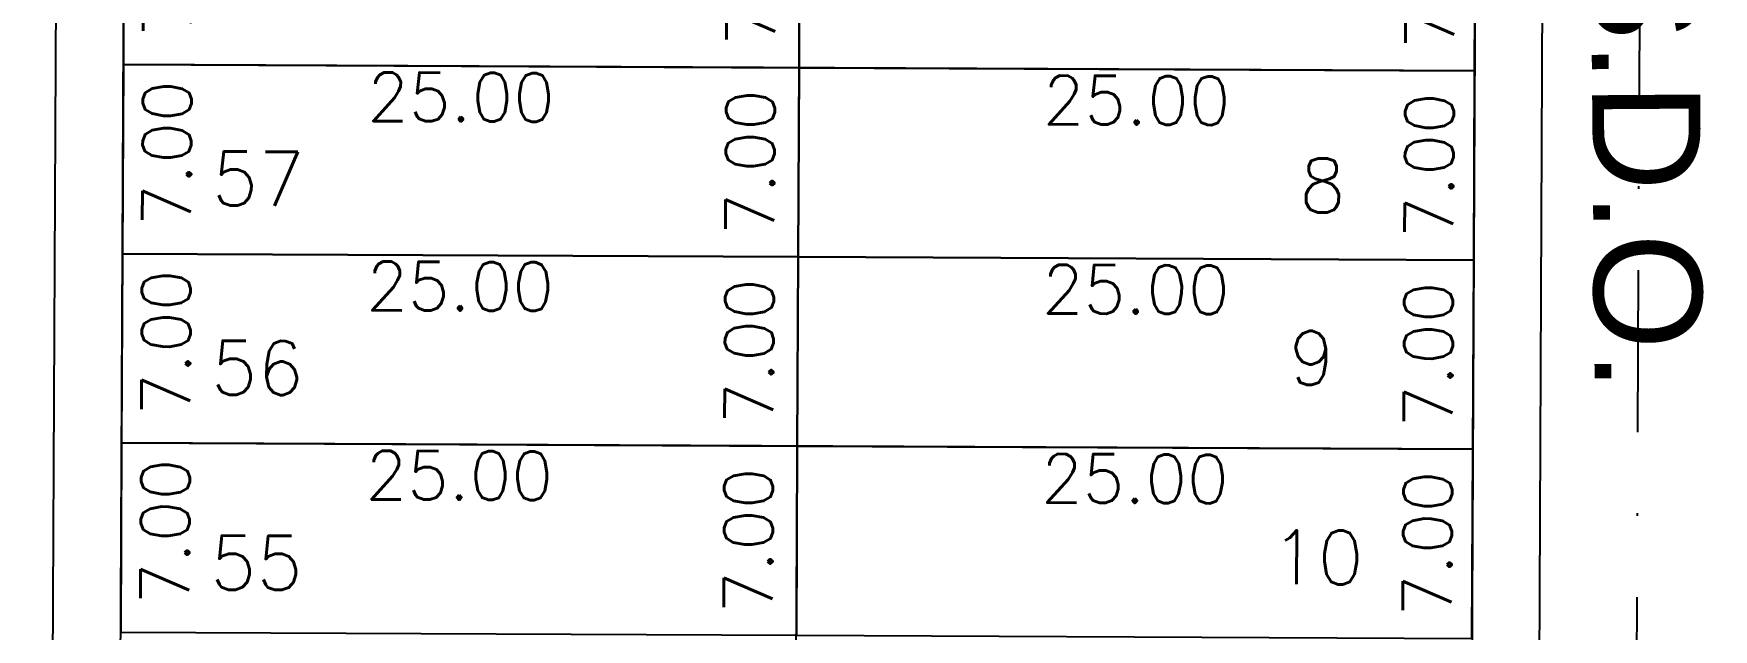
# Model space of a CAD drawing. Header units: millimetres. Extents: x -4430026 to 4783824, y 584 to 9593110.
# Drawn here: x 1752.7 to 1814.8, y 1665.7 to 1687.7 of the extents above; entities that cross this region are included whole.
import ezdxf
from ezdxf.enums import TextEntityAlignment as Align

# ---------------------------------------------------------------- set-up
doc = ezdxf.new("R2010")
doc.units = ezdxf.units.MM
doc.linetypes.add('DASHDOT', pattern=[1, 0.5, -0.25, 0, -0.25])
doc.linetypes.add('HIDDEN2', pattern=[0.1875, 0.125, -0.0625])
for name, color, linetype in [('boundary filipe', 6, 'Continuous'), ('BOUNDARY LOTES', 2, 'Continuous'), ('Calçada', 1, 'Continuous'), ('Cota', 8, 'Continuous'), ('COTAS', 8, 'Continuous'), ('Lotes', 2, 'Continuous'), ('Nomes de Ruas', 3, 'Continuous'), ('Numero de lotes', 5, 'Continuous'), ('Projeção', 8, 'HIDDEN2'), ('QUADRA', 4, 'Continuous')]:
    doc.layers.add(name, color=color, linetype=linetype)
doc.styles.add('arcad1', font='romans.shx')
doc.styles.add('ARIAL', font='arial.ttf', dxfattribs={"height": 0.25})
doc.styles.add('ROMANS', font='romans.shx')
doc.dimstyles.new('BOLA100', dxfattribs={"dimscale": 0, "dimtxt": 1.9, "dimasz": 0.18, "dimexe": 0.18, "dimexo": 0.063, "dimgap": 0, "dimtad": 1, "dimzin": 4, "dimdsep": 46, "dimtxsty": 'ROMANS', "dimcen": 0.09, "dimse1": 1, "dimse2": 1, "dimsd1": 1, "dimsd2": 1, "dimclrt": 256, "dimaunit": 1, "dimadec": 4, "dimazin": 0, "dimtfac": 1.2, "dimtix": 1, "dimtmove": 2, "dimatfit": 3, "dimfxl": 1, "dimtvp": 2, "dimtolj": 1, "dimtzin": 4, "dimarcsym": 0})
doc.dimstyles.get("Standard").update_dxf_attribs({"dimtxt": 0.18, "dimasz": 0.18, "dimexe": 0.18, "dimexo": 0.0625, "dimgap": 0.09, "dimtad": 0, "dimtih": 1, "dimtoh": 1, "dimdec": 4, "dimzin": 0, "dimdsep": 46, "dimtxsty": 'Standard', "dimcen": 0.09, "dimadec": 0, "dimazin": 0, "dimtfac": 1, "dimtdec": 4, "dimtofl": 0, "dimtmove": 0, "dimatfit": 3, "dimfxl": 1, "dimtolj": 1, "dimtzin": 0, "dimarcsym": 0})

# ---------------------------------------------------------------- blocks, each defined once
blk = doc.blocks.new('*D14065')
at = {"layer": 'DEFPOINTS', "color": 0, "linetype": 'ByBlock'}
for p in [(1812.260231825469, 1724.038273362053), (1811.215863001477, 1503.576892318894), (1814.815822620473, 1503.559838603745)]:
    blk.add_point(p, dxfattribs=at)
at = {"layer": 'COTAS', "linetype": 'ByBlock', "insert": (1809.61592508496, 1613.817635750049), "char_height": 1.9, "attachment_point": 5, "rotation": 89.72858067937132, "style": 'ROMANS'}
blk.add_mtext('\\A1;220.46', dxfattribs=at)
blk = doc.blocks.new('*D11468')
at = {"layer": 'DEFPOINTS', "color": 0}
for p in [(1780.886452345211, 1693.459797604386), (1780.853292343601, 1686.459876146663), (1807.918770506413, 1686.331661665273)]:
    blk.add_point(p, dxfattribs=at)
at = {"layer": 'Cota', "color": 41, "insert": (1804.33539090039, 1689.848676109248), "char_height": 1.8, "attachment_point": 5, "rotation": 89.72858067901326, "style": 'ROMANS'}
blk.add_mtext('\\A1;7.00', dxfattribs=at)
blk = doc.blocks.new('*D11469')
at = {"layer": 'DEFPOINTS', "color": 0}
for p in [(1758.135424203012, 1693.790443204227), (1758.102264201238, 1686.790521746505), (1761.210239137382, 1686.77579865925)]:
    blk.add_point(p, dxfattribs=at)
at = {"layer": 'Cota', "color": 41, "insert": (1757.62685953144, 1690.29281310331), "char_height": 1.8, "attachment_point": 5, "rotation": 89.72858067767697, "style": 'ROMANS'}
blk.add_mtext('\\A1;7.00', dxfattribs=at)
blk = doc.blocks.new('*D11470')
at = {"layer": 'DEFPOINTS', "color": 0}
for p in [(1755.758161456579, 1693.578835249504), (1755.725001454969, 1686.578913791781), (1782.79047961778, 1686.450699310393)]:
    blk.add_point(p, dxfattribs=at)
at = {"layer": 'Cota', "color": 41, "insert": (1779.207100011756, 1689.967713754368), "char_height": 1.8, "attachment_point": 5, "rotation": 89.72858067901697, "style": 'ROMANS'}
blk.add_mtext('\\A1;7.00', dxfattribs=at)
blk = doc.blocks.new('*D11471')
at = {"layer": 'DEFPOINTS', "color": 0}
for p in [(1755.98214424959, 1686.5776956559), (1780.981863740254, 1686.459267078726), (1780.959381856319, 1681.713446387418)]:
    blk.add_point(p, dxfattribs=at)
at = {"layer": 'Cota', "color": 41, "insert": (1768.476575826101, 1685.372620282834), "char_height": 1.8, "attachment_point": 5, "rotation": 359.72858067901564, "style": 'ROMANS'}
blk.add_mtext('\\A1;25.00', dxfattribs=at)
blk = doc.blocks.new('*D11472')
at = {"layer": 'DEFPOINTS', "color": 0}
for p in [(1780.981863740254, 1686.459267078726), (1805.981583232204, 1686.340838501544), (1805.95910134827, 1681.595017810237)]:
    blk.add_point(p, dxfattribs=at)
at = {"layer": 'Cota', "color": 41, "insert": (1793.476295317408, 1685.254191705656), "char_height": 1.8, "attachment_point": 5, "rotation": 359.7285806790188, "style": 'ROMANS'}
blk.add_mtext('\\A1;25.00', dxfattribs=at)
blk = doc.blocks.new('*D11473')
at = {"layer": 'DEFPOINTS', "color": 0}
for p in [(1780.8532923436, 1686.459876146663), (1780.82013234199, 1679.459954688939), (1807.885610504801, 1679.331740207551)]:
    blk.add_point(p, dxfattribs=at)
at = {"layer": 'Cota', "color": 41, "insert": (1804.302230898777, 1682.848754651527), "char_height": 1.8, "attachment_point": 5, "rotation": 89.72858067901697, "style": 'ROMANS'}
blk.add_mtext('\\A1;7.00', dxfattribs=at)
blk = doc.blocks.new('*D11474')
at = {"layer": 'DEFPOINTS', "color": 0}
for p in [(1758.102264201401, 1686.790521746504), (1758.069104199627, 1679.790600288782), (1761.177079135772, 1679.775877201527)]:
    blk.add_point(p, dxfattribs=at)
at = {"layer": 'Cota', "color": 41, "insert": (1757.59369952983, 1683.292891645586), "char_height": 1.8, "attachment_point": 5, "rotation": 89.72858067767321, "style": 'ROMANS'}
blk.add_mtext('\\A1;7.00', dxfattribs=at)
blk = doc.blocks.new('*D11475')
at = {"layer": 'DEFPOINTS', "color": 0}
for p in [(1755.725001454969, 1686.578913791781), (1755.691841453358, 1679.578992334059), (1782.757319616171, 1679.450777852669)]:
    blk.add_point(p, dxfattribs=at)
at = {"layer": 'Cota', "color": 41, "insert": (1779.173940010148, 1682.967792296644), "char_height": 1.8, "attachment_point": 5, "rotation": 89.72858067901326, "style": 'ROMANS'}
blk.add_mtext('\\A1;7.00', dxfattribs=at)
blk = doc.blocks.new('*D11476')
at = {"layer": 'DEFPOINTS', "color": 0}
for p in [(1755.948984247977, 1679.577774198178), (1780.948703738641, 1679.459345621003), (1780.926221854706, 1674.713524929694)]:
    blk.add_point(p, dxfattribs=at)
at = {"layer": 'Cota', "color": 41, "insert": (1768.443415824488, 1678.372698825111), "char_height": 1.8, "attachment_point": 5, "rotation": 359.72858067901456, "style": 'ROMANS'}
blk.add_mtext('\\A1;25.00', dxfattribs=at)
blk = doc.blocks.new('*D11477')
at = {"layer": 'DEFPOINTS', "color": 0}
for p in [(1780.948703738641, 1679.459345621003), (1805.948423230592, 1679.340917043821), (1805.925941346657, 1674.595096352514)]:
    blk.add_point(p, dxfattribs=at)
at = {"layer": 'Cota', "color": 41, "insert": (1793.443135315796, 1678.254270247932), "char_height": 1.8, "attachment_point": 5, "rotation": 359.7285806790188, "style": 'ROMANS'}
blk.add_mtext('\\A1;25.00', dxfattribs=at)
blk = doc.blocks.new('*D11478')
at = {"layer": 'DEFPOINTS', "color": 0}
for p in [(1780.820132341989, 1679.45995468894), (1780.786972340378, 1672.460033231217), (1807.852450503191, 1672.331818749828)]:
    blk.add_point(p, dxfattribs=at)
at = {"layer": 'Cota', "color": 41, "insert": (1804.269070897167, 1675.848833193802), "char_height": 1.8, "attachment_point": 5, "rotation": 89.72858067901326, "style": 'ROMANS'}
blk.add_mtext('\\A1;7.00', dxfattribs=at)
blk = doc.blocks.new('*D11479')
at = {"layer": 'DEFPOINTS', "color": 0}
for p in [(1758.069104199789, 1679.790600288781), (1758.035944198015, 1672.790678831058), (1761.14391913416, 1672.775955743803)]:
    blk.add_point(p, dxfattribs=at)
at = {"layer": 'Cota', "color": 41, "insert": (1757.560539528218, 1676.292970187863), "char_height": 1.8, "attachment_point": 5, "rotation": 89.72858067767697, "style": 'ROMANS'}
blk.add_mtext('\\A1;7.00', dxfattribs=at)
blk = doc.blocks.new('*D11480')
at = {"layer": 'DEFPOINTS', "color": 0}
for p in [(1755.691841453356, 1679.578992334058), (1755.658681451746, 1672.579070876335), (1782.724159614557, 1672.450856394946)]:
    blk.add_point(p, dxfattribs=at)
at = {"layer": 'Cota', "color": 41, "insert": (1779.140780008533, 1675.967870838922), "char_height": 1.8, "attachment_point": 5, "rotation": 89.72858067901697, "style": 'ROMANS'}
blk.add_mtext('\\A1;7.00', dxfattribs=at)
blk = doc.blocks.new('*D11481')
at = {"layer": 'DEFPOINTS', "color": 0}
for p in [(1755.915824246369, 1672.577852740455), (1780.915543737033, 1672.45942416328), (1780.893061853098, 1667.713603471972)]:
    blk.add_point(p, dxfattribs=at)
at = {"layer": 'Cota', "color": 41, "insert": (1768.41025582288, 1671.372777367388), "char_height": 1.8, "attachment_point": 5, "rotation": 359.72858067901564, "style": 'ROMANS'}
blk.add_mtext('\\A1;25.00', dxfattribs=at)
blk = doc.blocks.new('*D11482')
at = {"layer": 'DEFPOINTS', "color": 0}
for p in [(1780.915543737033, 1672.45942416328), (1805.915263228984, 1672.340995586098), (1805.892781345049, 1667.595174894791)]:
    blk.add_point(p, dxfattribs=at)
at = {"layer": 'Cota', "color": 41, "insert": (1793.409975314187, 1671.25434879021), "char_height": 1.8, "attachment_point": 5, "rotation": 359.7285806790188, "style": 'ROMANS'}
blk.add_mtext('\\A1;25.00', dxfattribs=at)
blk = doc.blocks.new('*D11483')
at = {"layer": 'DEFPOINTS', "color": 0}
for p in [(1780.786972340379, 1672.460033231217), (1780.753812338769, 1665.460111773493), (1807.81929050158, 1665.331897292105)]:
    blk.add_point(p, dxfattribs=at)
at = {"layer": 'Cota', "color": 41, "insert": (1804.235910895556, 1668.848911736081), "char_height": 1.8, "attachment_point": 5, "rotation": 89.72858067901697, "style": 'ROMANS'}
blk.add_mtext('\\A1;7.00', dxfattribs=at)
blk = doc.blocks.new('*D11484')
at = {"layer": 'DEFPOINTS', "color": 0}
for p in [(1758.035944198181, 1672.790678831057), (1758.002784196406, 1665.790757373335), (1761.110759132551, 1665.77603428608)]:
    blk.add_point(p, dxfattribs=at)
at = {"layer": 'Cota', "color": 41, "insert": (1757.52737952661, 1669.29304873014), "char_height": 1.8, "attachment_point": 5, "rotation": 89.72858067767325, "style": 'ROMANS'}
blk.add_mtext('\\A1;7.00', dxfattribs=at)
blk = doc.blocks.new('*D11485')
at = {"layer": 'DEFPOINTS', "color": 0}
for p in [(1755.658681451748, 1672.579070876335), (1755.625521450138, 1665.579149418612), (1782.69099961295, 1665.450934937222)]:
    blk.add_point(p, dxfattribs=at)
at = {"layer": 'Cota', "color": 41, "insert": (1779.107620006926, 1668.967949381197), "char_height": 1.8, "attachment_point": 5, "rotation": 89.72858067901326, "style": 'ROMANS'}
blk.add_mtext('\\A1;7.00', dxfattribs=at)
blk = doc.blocks.new('*D8598')
at = {"layer": 'DEFPOINTS', "color": 0, "linetype": 'ByBlock'}
for p in [(1812.260231825469, 1724.038273362053), (1811.215863001477, 1503.576892318894), (1814.815822620473, 1503.559838603745)]:
    blk.add_point(p, dxfattribs=at)
at = {"layer": 'COTAS', "linetype": 'ByBlock', "insert": (1809.61592508496, 1613.817635750049), "char_height": 1.9, "attachment_point": 5, "rotation": 89.72858067937132, "style": 'ROMANS'}
blk.add_mtext('\\A1;220.46', dxfattribs=at)

msp = doc.modelspace()

# ---------------------------------------------------------------- linework, layer by layer
at = {"layer": 'boundary filipe', "elevation": 2.439200347918005}
msp.add_lwpolyline([(1755.142584094365, 1509.350468476533), (1756.111358139751, 1713.854144341558), (1806.110797122328, 1713.617287197159), (1805.14452445879, 1509.641640978669), (1755.142584082119, 1509.350468476591)], dxfattribs=at)
at = {"layer": 'BOUNDARY LOTES', "elevation": 2.439200347918005}
for points in [[(1781.015023741946, 1693.459188536448), (1773.015113504146, 1693.497085681147), (1765.015203266752, 1693.534982825846), (1756.015304251097, 1693.577617112167), (1755.982144249461, 1686.577695655901), (1780.981863740359, 1686.459267078726)], [(1806.014743233822, 1693.340759960724), (1797.014844216344, 1693.383394247054), (1789.014933979581, 1693.421291391749), (1781.015023741946, 1693.459188536451), (1780.981863740363, 1686.459267078726), (1805.981583232234, 1686.340838501546)], [(1780.981863740363, 1686.459267078724), (1755.982144249462, 1686.577695655901), (1755.948984247818, 1679.577774198179), (1780.948703738781, 1679.459345621001)], [(1805.98158323223, 1686.340838501544), (1780.981863740361, 1686.459267078724), (1780.948703738778, 1679.459345621003), (1805.948423230648, 1679.340917043823)], [(1780.948703738783, 1679.459345621003), (1755.948984247818, 1679.577774198179), (1755.915824246174, 1672.577852740455), (1780.9155437372, 1672.459424163278)], [(1805.94842323065, 1679.340917043823), (1780.948703738781, 1679.459345621003), (1780.9155437372, 1672.459424163279), (1805.915263229069, 1672.340995586098)], [(1780.915543737199, 1672.459424163279), (1755.915824246176, 1672.577852740455), (1755.882664244531, 1665.577931282734), (1780.882383735615, 1665.459502705558)], [(1805.915263229065, 1672.340995586099), (1780.915543737199, 1672.459424163279), (1780.882383735613, 1665.459502705556), (1805.882103227482, 1665.341074128376)]]:
    msp.add_lwpolyline(points, close=True, dxfattribs=at)
at = {"layer": 'Calçada'}
for p, q in [((1752.659368168434, 1512.899429306709, 2.439200347918005), (1753.594806191368, 1710.366026471143, 2.439200347918005)), ((1807.660902238337, 1513.092991941396, 2.439200347918005), (1808.594189071648, 1710.105483609925, 2.439200347918005))]:
    msp.add_line(p, q, dxfattribs=at)
at = {"layer": 'Lotes'}
for p, q in [((1780.143554276877, 1509.496054727666, 2.439200347918005), (1781.111077630437, 1713.735715769362, 2.439200347918005)), ((1805.981583232234, 1686.340838501544, 2.439200347918005), (1755.982144249426, 1686.577695655902, 2.439200347918005)), ((1805.948423230647, 1679.340917043823, 2.439200347918005), (1755.948984247816, 1679.577774198179, 2.439200347918005)), ((1805.915263229065, 1672.340995586098, 2.439200347918005), (1755.915824246171, 1672.577852740455, 2.439200347918005))]:
    msp.add_line(p, q, dxfattribs=at)
at = {"layer": 'Projeção', "linetype": 'DASHDOT', "ltscale": 12}
msp.add_line((1811.215863001485, 1503.576892318891, 2.439200347918005), (1813.303517609963, 1944.271029824121, 2.439200347918005), dxfattribs=at)
at = {"layer": 'QUADRA', "elevation": 2.439200347918005}
msp.add_lwpolyline([(1755.142584094365, 1509.350468476533), (1756.111358139751, 1713.854144341558), (1806.110797122328, 1713.617287197159), (1805.14452445879, 1509.641640978669), (1755.142584082119, 1509.350468476591)], dxfattribs=at)

# ---------------------------------------------------------------- texts
at = {"layer": 'Nomes de Ruas', "style": 'ARIAL', "oblique": 0.0944121586200479, "width": 0.9966188358766263}
msp.add_text('RUA  4 - S.D.O.', height=3.999238472688459, rotation=270.5032382718124, dxfattribs=at).set_placement((1810.077036582172, 1714.048513049315, 2.439200347918005))
msp.add_text('RUA  4 - S.D.O.', height=3.999238472688459, rotation=270.5032382718124, dxfattribs=at).set_placement((1810.077036582172, 1714.048513049315, 2.439200347918005))
at = {"layer": 'Numero de lotes', "style": 'arcad1'}
for s, rotation, p in [('57', 359.7285806701564, (1760.974958998425, 1682.353000217704, 2.439200347918005)), ('8', 359.7285806691143, (1800.352498136382, 1682.106621152679, 2.439200347918005)), ('9', 359.7285806691143, (1799.960329750201, 1675.721867843029, 2.439200347918005)), ('56', 359.7285806701564, (1760.941798996882, 1675.35307875998, 2.439200347918005)), ('55', 359.7285806701564, (1760.907627722015, 1668.13968224821, 2.439200347918005)), ('10', 359.7285806691143, (1800.164267436669, 1668.341809635457, 2.439200347918005))]:
    msp.add_text(s, height=2, rotation=rotation, dxfattribs=at).set_placement(p, align=Align.MIDDLE_CENTER)

# ---------------------------------------------------------------- dimensions: what is measured, and where the dimension line sits
at = {"layer": 'Cota'}
for p1, p2, distance, picture, middle in [((1758.135424203012, 1693.790443204227, 2.439200347918005), (1758.102264201238, 1686.790521746505, 2.439200347918005), 3.1080098090251407, '*D11469', (1757.62685953144, 1690.29281310331, 2.439200347918005)), ((1755.758161456579, 1693.578835249504, 2.439200347918005), (1755.725001454968, 1686.578913791781, 2.439200347918005), 27.065781849687866, '*D11470', (1779.207100011756, 1689.967713754368, 2.439200347918005)), ((1780.886452345211, 1693.459797604386, 2.439200347918005), (1780.8532923436, 1686.459876146663, 2.439200347918005), 27.065781849688786, '*D11468', (1804.33539090039, 1689.848676109248, 2.439200347918005)), ((1755.725001454968, 1686.578913791781, 2.439200347918005), (1755.691841453358, 1679.578992334058, 2.439200347918005), 27.065781849688776, '*D11475', (1779.173940010148, 1682.967792296644, 2.439200347918005)), ((1755.98214424959, 1686.577695655901, 2.439200347918005), (1780.981863740254, 1686.459267078726, 2.439200347918005), -4.7458739415574325, '*D11471', (1768.476575826101, 1685.372620282834, 2.439200347918005)), ((1758.102264201402, 1686.790521746504, 2.439200347918005), (1758.069104199627, 1679.790600288782, 2.439200347918005), 3.108009809026277, '*D11474', (1757.59369952983, 1683.292891645586, 2.439200347918005)), ((1780.8532923436, 1686.459876146663, 2.439200347918005), (1780.82013234199, 1679.459954688939, 2.439200347918005), 27.06578184968673, '*D11473', (1804.302230898777, 1682.848754651527, 2.439200347918005)), ((1755.691841453356, 1679.578992334058, 2.439200347918005), (1755.658681451746, 1672.579070876334, 2.439200347918005), 27.065781849686957, '*D11480', (1779.140780008533, 1675.967870838922, 2.439200347918005)), ((1755.948984247978, 1679.577774198178, 2.439200347918005), (1780.948703738641, 1679.459345621003, 2.439200347918005), -4.745873941558341, '*D11476', (1768.443415824488, 1678.372698825111, 2.439200347918005)), ((1758.069104199789, 1679.790600288781, 2.439200347918005), (1758.035944198015, 1672.790678831058, 2.439200347918005), 3.108009809026277, '*D11479', (1757.560539528218, 1676.292970187863, 2.439200347918005)), ((1780.820132341988, 1679.459954688939, 2.439200347918005), (1780.786972340377, 1672.460033231217, 2.439200347918005), 27.065781849689913, '*D11478', (1804.269070897167, 1675.848833193802, 2.439200347918005)), ((1758.035944198181, 1672.790678831057, 2.439200347918005), (1758.002784196406, 1665.790757373335, 2.439200347918005), 3.1080098090262784, '*D11484', (1757.52737952661, 1669.29304873014, 2.439200347918005)), ((1755.658681451747, 1672.579070876334, 2.439200347918005), (1755.625521450137, 1665.579149418611, 2.439200347918005), 27.06578184968878, '*D11485', (1779.107620006926, 1668.967949381197, 2.439200347918005)), ((1755.915824246369, 1672.577852740455, 2.439200347918005), (1780.915543737033, 1672.45942416328, 2.439200347918005), -4.745873941557203, '*D11481', (1768.41025582288, 1671.372777367388, 2.439200347918005)), ((1780.786972340379, 1672.460033231217, 2.439200347918005), (1780.753812338769, 1665.460111773493, 2.439200347918005), 27.065781849686957, '*D11483', (1804.235910895556, 1668.848911736081, 2.439200347918005))]:
    dim = msp.add_aligned_dim(p1=p1, p2=p2, distance=distance, dimstyle='Standard', override={"dimtxt": 1.8, "dimexo": 0.063, "dimgap": 0, "dimtih": 0, "dimtoh": 0, "dimdec": 2, "dimzin": 4, "dimtxsty": 'ROMANS', "dimse1": 1, "dimse2": 1, "dimsd1": 1, "dimsd2": 1, "dimclrt": 41, "dimtfac": 1.2, "dimtdec": 2, "dimtix": 1, "dimtofl": 1, "dimtmove": 2, "dimfxl": 0.18, "dimfxlon": 1, "dimtvp": 2, "dimtzin": 4}, dxfattribs=at)
    dim.commit()
    dim.dimension.update_dxf_attribs({"geometry": picture, "text_midpoint": middle})
for base, p1, p2, picture, middle in [((1805.95910134827, 1681.595017810237, 2.439200347918005), (1780.981863740254, 1686.459267078726, 2.439200347918005), (1805.981583232204, 1686.340838501544, 2.439200347918005), '*D11472', (1793.476295317408, 1685.254191705656, 2.439200347918005)), ((1805.925941346657, 1674.595096352514, 2.439200347918005), (1780.948703738641, 1679.459345621003, 2.439200347918005), (1805.948423230592, 1679.340917043821, 2.439200347918005), '*D11477', (1793.443135315796, 1678.254270247932, 2.439200347918005)), ((1805.892781345049, 1667.595174894791, 2.439200347918005), (1780.915543737033, 1672.45942416328, 2.439200347918005), (1805.915263228984, 1672.340995586098, 2.439200347918005), '*D11482', (1793.409975314187, 1671.25434879021, 2.439200347918005))]:
    dim = msp.add_linear_dim(base=base, p1=p1, p2=p2, angle=179.7285806790188, dimstyle='Standard', override={"dimtxt": 1.8, "dimexo": 0.063, "dimgap": 0, "dimtih": 0, "dimtoh": 0, "dimdec": 2, "dimzin": 4, "dimtxsty": 'ROMANS', "dimse1": 1, "dimse2": 1, "dimsd1": 1, "dimsd2": 1, "dimclrt": 41, "dimtfac": 1.2, "dimtdec": 2, "dimtix": 1, "dimtofl": 1, "dimtmove": 2, "dimfxl": 0.18, "dimfxlon": 1, "dimtvp": 2, "dimtzin": 4}, dxfattribs=at)
    dim.commit()
    dim.dimension.update_dxf_attribs({"geometry": picture, "text_midpoint": middle})
at = {"layer": 'COTAS', "linetype": 'ByBlock'}
for picture in ['*D14065', '*D8598']:
    dim = msp.add_linear_dim(base=(1814.815822620473, 1503.559838603745, 2.439200347918005), p1=(1812.260231825469, 1724.038273362054, 2.439200347918005), p2=(1811.215863001478, 1503.576892318894, 2.439200347918005), angle=269.7285806793715, dimstyle='BOLA100', override={"dimscale": 1, "dimfxl": 0.18}, dxfattribs=at)
    dim.commit()
    dim.dimension.update_dxf_attribs({"geometry": picture, "text_midpoint": (1809.61592508496, 1613.817635750049, 2.439200347918005), "dimtype": 161})

doc.saveas('drawing.dxf')
